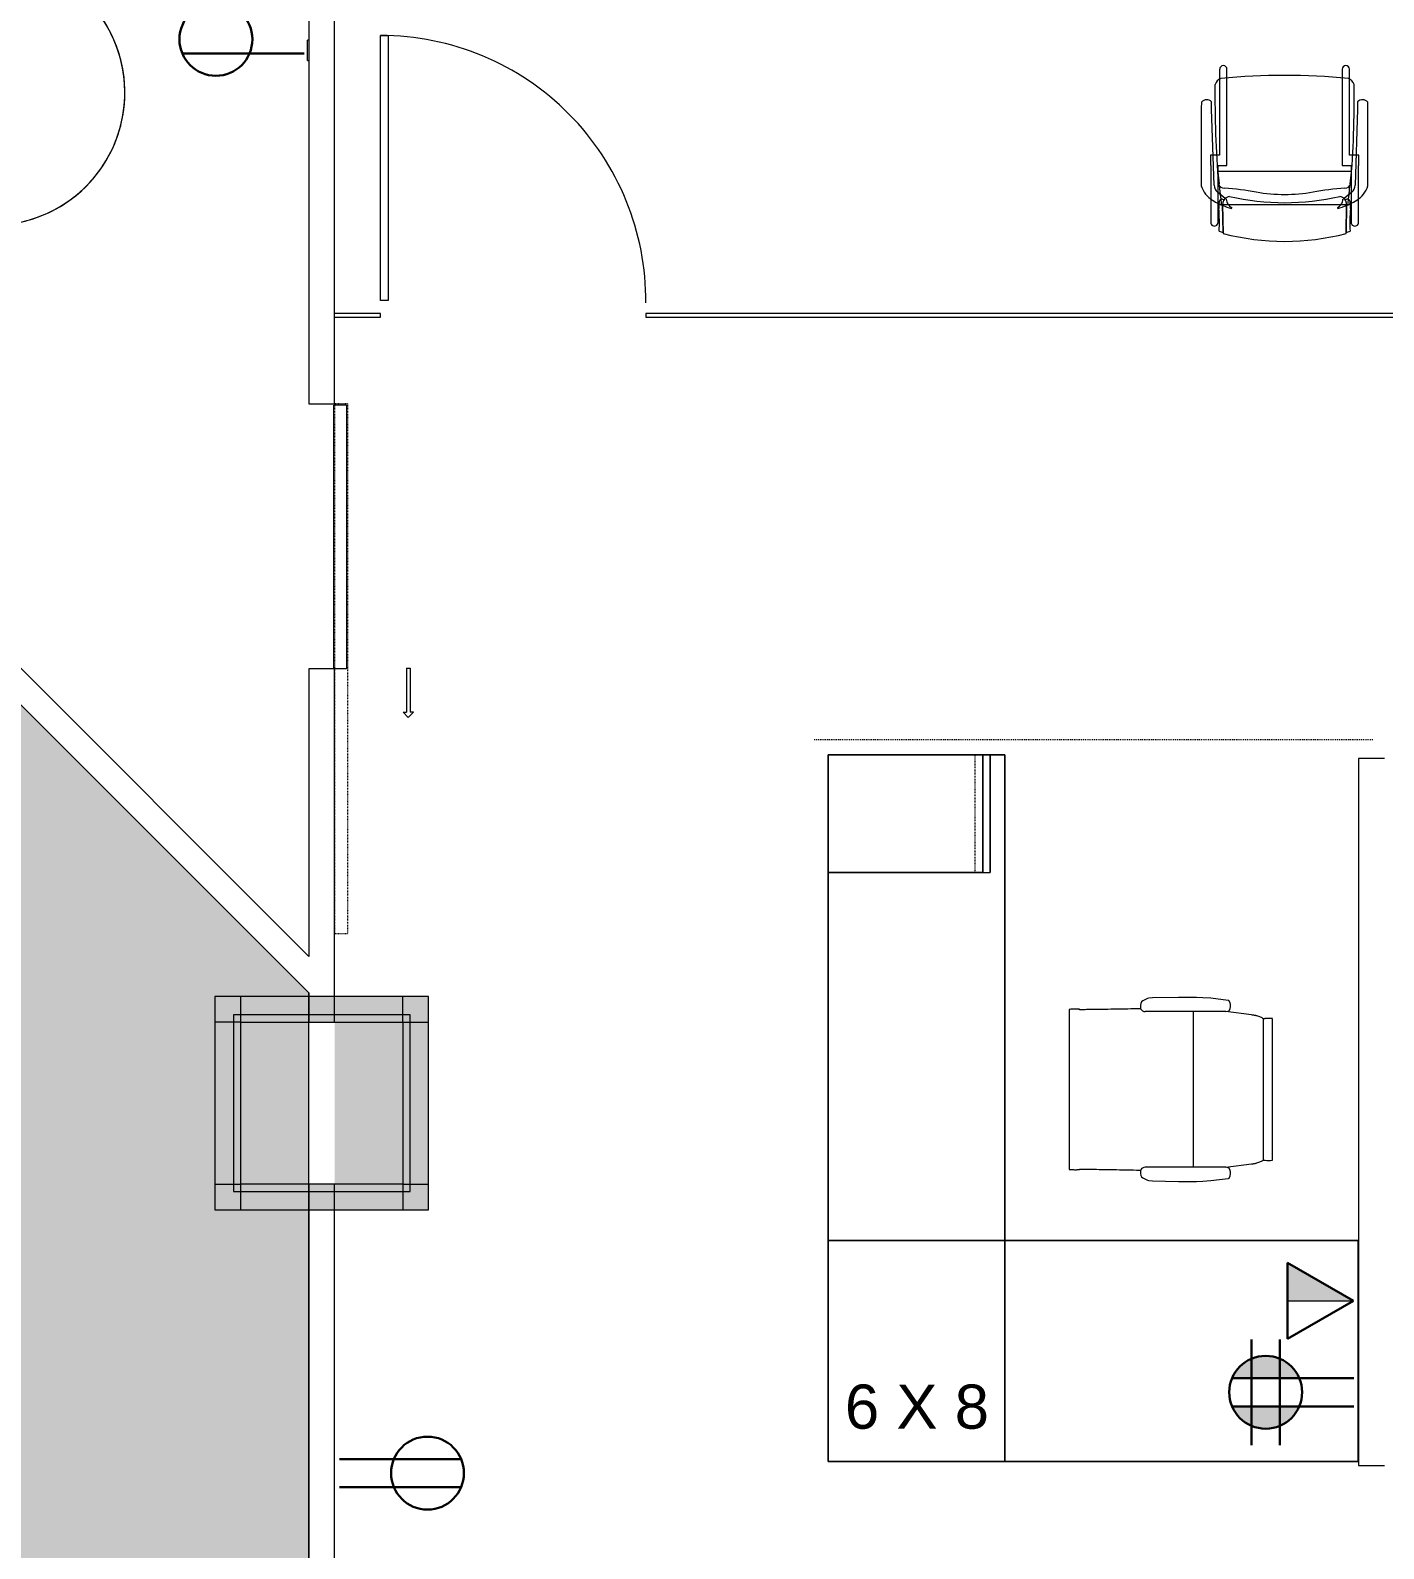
# Model space of a CAD drawing. Header units: inches. Extents: x 4757 to 6765, y 9919 to 10946.
# Drawn here: x 5020.9 to 5204.6, y 10620.8 to 10827 of the extents above; entities that cross this region are included whole.
import ezdxf

# ---------------------------------------------------------------- set-up
doc = ezdxf.new("R2010")
doc.units = ezdxf.units.IN
doc.header["$MEASUREMENT"] = 0
for name, pattern in [('Dash 1_16_', [0.125, 0.0625, -0.0625]), ('DASH 1_32_', [0.0625, 0.03125, -0.03125]), ('Dash 1_8_', [0.25, 0.125, -0.125])]:
    doc.linetypes.add(name, pattern=pattern)
for name, color, linetype, lineweight in [('A-ANNO-NOTE', 7, 'Continuous', 9), ('A-DETL-GENF', 92, 'Continuous', 9), ('A-DETL-THIN', 151, 'Continuous', 9), ('A-DOOR', 31, 'Continuous', 13), ('A-WALL', 113, 'Continuous', 13), ('A-WALL-PATT', 111, 'Continuous', 13), ('Bb-col', 7, 'Continuous', 9), ('E-ELEC-FIXT', 91, 'Continuous', 9), ('G-ANNO-TEXT', 231, 'Continuous', 9), ('I-FURN', 30, 'Continuous', 9), ('I-WALL', 2, 'Continuous', 9), ('Rosslyn Plaza North_1777 North Kent St _W632_-09_dwg', 8, 'Continuous', 9)]:
    doc.layers.add(name, color=color, linetype=linetype, lineweight=lineweight)
doc.styles.add('Swis721 Lt BT', font='swissl.ttf', dxfattribs={"height": 6})

# ---------------------------------------------------------------- blocks, each defined once
blk = doc.blocks.new('F - CONF TABLE _ROUND-4 CHAIRS_ - Lam 30Dia Single-Column Base-7231048-Level XX  POWER _ SIGNAL')
at = {"layer": 'I-FURN'}
for p, q in [((-56.14, 14.52), (-56.75, 14.41)), ((-55.37, 14.59), (-56.14, 14.52)), ((-54.72, 14.62), (-55.37, 14.59)), ((-52.86, 14.67), (-54.72, 14.62)), ((-45.86, 14.57), (-52.86, 14.67)), ((-45.27, 14.51), (-45.86, 14.57)), ((-43.76, 14.02), (-45.27, 14.51)), ((9.89, 14.44), (8.39, 13.95)), ((10.49, 14.5), (9.89, 14.44)), ((17.49, 14.6), (10.49, 14.5)), ((19.35, 14.55), (17.49, 14.6)), ((19.99, 14.52), (19.35, 14.55)), ((20.76, 14.45), (19.99, 14.52)), ((21.37, 14.34), (20.76, 14.45)), ((-56.53, 12.63), (-56.3, 12.61)), ((-56.3, 12.61), (-55.14, 12.54)), ((-55.97, 12.59), (-56.3, 12.36)), ((-55.37, 12.99), (-55.97, 12.59)), ((-54.2, 13.1), (-55.37, 12.99)), ((-55.14, 12.54), (-52.45, 12.5)), ((-55.14, -6.98), (-55.14, 12.54)), ((-51.2, 13.1), (-54.2, 13.1)), ((-52.45, 12.5), (-44.37, 12.5)), ((-43.54, 12.99), (-51.2, 13.1)), ((-44.37, 12.5), (-43.87, 12.56)), ((-37.21, -7.39), (-37.21, 12.95)), ((1.84, 12.89), (1.84, -7.45)), ((15.83, 13.03), (8.17, 12.92)), ((8.5, 12.49), (8.99, 12.43)), ((8.99, 12.43), (17.08, 12.43)), ((18.83, 13.03), (15.83, 13.03)), ((17.08, 12.43), (19.76, 12.48)), ((20, 12.93), (18.83, 13.03)), ((19.76, 12.48), (20.93, 12.54)), ((19.76, 12.48), (19.76, -7.04)), ((20.59, 12.52), (20, 12.93)), ((20.93, 12.29), (20.59, 12.52)), ((20.93, 12.54), (21.15, 12.56)), ((-59.85, 11.5), (-59.85, -5.93)), ((-58.75, 11.81), (-59.01, 11.55)), ((-58.61, 11.88), (-58.75, 11.81)), ((-58.37, 11.96), (-58.61, 11.88)), ((-56.3, 12.36), (-58.37, 11.96)), ((22.99, 11.89), (20.93, 12.29)), ((23.37, 11.74), (22.99, 11.89)), ((23.63, 11.49), (23.37, 11.74)), ((24.48, -6), (24.48, 11.43)), ((-59.01, -5.99), (-58.75, -6.24)), ((23.37, -6.31), (23.63, -6.05)), ((-58.75, -6.24), (-58.37, -6.39)), ((-58.37, -6.39), (-56.3, -6.79)), ((-56.3, -7.04), (-56.53, -7.06)), ((-56.3, -6.79), (-55.96, -7.02)), ((-55.14, -6.98), (-56.3, -7.04)), ((-55.96, -7.02), (-55.37, -7.43)), ((-55.37, -7.43), (-54.2, -7.53)), ((-52.45, -6.93), (-55.14, -6.98)), ((-54.2, -7.53), (-51.2, -7.53)), ((-44.37, -6.93), (-52.45, -6.93)), ((-51.2, -7.53), (-43.54, -7.42)), ((-43.87, -6.99), (-44.37, -6.93)), ((8.17, -7.49), (15.83, -7.6)), ((8.99, -7), (8.5, -7.06)), ((17.08, -7), (8.99, -7)), ((15.83, -7.6), (18.83, -7.6)), ((19.76, -7.04), (17.08, -7)), ((18.83, -7.6), (20, -7.49)), ((20.93, -7.11), (19.76, -7.04)), ((20, -7.49), (20.59, -7.09)), ((20.59, -7.09), (20.93, -6.86)), ((20.93, -6.86), (22.99, -6.46)), ((21.15, -7.13), (20.93, -7.11)), ((22.99, -6.46), (23.23, -6.38)), ((23.23, -6.38), (23.37, -6.31)), ((-56.75, -8.84), (-56.14, -8.95)), ((-56.14, -8.95), (-55.37, -9.02)), ((-55.37, -9.02), (-54.72, -9.05)), ((-54.72, -9.05), (-52.86, -9.1)), ((-52.86, -9.1), (-45.86, -9)), ((-45.86, -9), (-45.27, -8.94)), ((-45.27, -8.94), (-43.76, -8.45)), ((8.39, -8.52), (9.89, -9.01)), ((9.89, -9.01), (10.49, -9.07)), ((10.49, -9.07), (17.49, -9.17)), ((17.49, -9.17), (19.35, -9.12)), ((19.35, -9.12), (19.99, -9.09)), ((19.99, -9.09), (20.76, -9.02)), ((20.76, -9.02), (21.37, -8.91)), ((-7.55, -16.78), (-27.89, -16.78)), ((-28.96, -23.33), (-29.45, -24.83)), ((-27.93, -23.1), (-28.03, -30.77)), ((-27.44, -23.93), (-27.49, -23.43)), ((-27.44, -32.02), (-27.44, -23.93)), ((-7.95, -23.43), (-8, -23.93)), ((-8, -23.93), (-8, -32.02)), ((-7.41, -30.77), (-7.52, -23.1)), ((-6, -24.83), (-6.49, -23.33)), ((-29.51, -25.42), (-29.6, -32.42)), ((-29.45, -24.83), (-29.51, -25.42)), ((-5.93, -25.42), (-6, -24.83)), ((-5.84, -32.42), (-5.93, -25.42)), ((-28.03, -30.77), (-28.03, -33.77)), ((-7.41, -33.77), (-7.41, -30.77)), ((-29.6, -32.42), (-29.56, -34.28)), ((-27.48, -34.7), (-27.44, -32.02)), ((-8, -32.02), (-7.96, -34.7)), ((-5.89, -34.28), (-5.84, -32.42)), ((-29.56, -34.28), (-29.52, -34.93)), ((-29.52, -34.93), (-29.46, -35.7)), ((-28.03, -33.77), (-27.93, -34.93)), ((-27.93, -34.93), (-27.53, -35.53)), ((-27.55, -35.86), (-27.48, -34.7)), ((-7.96, -34.7), (-27.48, -34.7)), ((-7.96, -34.7), (-7.89, -35.86)), ((-7.91, -35.53), (-7.51, -34.93)), ((-7.51, -34.93), (-7.41, -33.77)), ((-5.99, -35.7), (-5.92, -34.93)), ((-5.92, -34.93), (-5.89, -34.28)), ((-29.46, -35.7), (-29.35, -36.31)), ((-27.57, -36.09), (-27.55, -35.86)), ((-27.53, -35.53), (-27.3, -35.86)), ((-27.3, -35.86), (-26.9, -37.93)), ((-8.54, -37.93), (-8.14, -35.86)), ((-8.14, -35.86), (-7.91, -35.53)), ((-7.89, -35.86), (-7.88, -36.09)), ((-6.1, -36.31), (-5.99, -35.7)), ((-26.9, -37.93), (-26.82, -38.17)), ((-26.82, -38.17), (-26.75, -38.31)), ((-26.75, -38.31), (-26.49, -38.57)), ((-8.95, -38.57), (-8.7, -38.31)), ((-8.7, -38.31), (-8.54, -37.93)), ((-26.44, -39.41), (-9.01, -39.41))]:
    blk.add_line(p, q, dxfattribs=at)
for centre, radius, start, end in [((-17.69, 2.75), 18, 360, 180), ((-17.69, 2.75), 18, 47.3684, 132.6316), ((-17.69, 2.75), 18, 94.7368, 104.2105), ((-17.69, 2.75), 18, 85.2632, 94.7368), ((-17.69, 2.75), 18, 75.7895, 85.2632), ((-17.69, 2.75), 18, 113.6842, 123.1579), ((-17.69, 2.75), 18, 104.2105, 113.6842), ((-17.69, 2.75), 18, 66.3158, 75.7895), ((-17.69, 2.75), 18, 56.8421, 66.3158), ((-17.69, 2.75), 18, 123.1579, 132.6316), ((-17.69, 2.75), 18, 47.3684, 56.8421), ((-17.69, 2.75), 18, 132.6316, 180), ((-17.69, 2.75), 18, 132.6316, 142.1053), ((-17.69, 2.75), 18, 37.8947, 47.3684), ((-17.69, 2.75), 18, 37.8947, 47.3684), ((-55.68, 13.64), 1.32, 144.065, 229.935), ((-44.29, 13.22), 0.781, 302.3218, 343.1534), ((-44.61, 13.3), 1.12, 343.9109, 40.257), ((-17.69, 2.75), 18, 142.1053, 151.5789), ((-17.69, 2.75), 18, 28.4211, 37.8947), ((-17.69, 2.75), 18, 28.4211, 37.8947), ((9.24, 13.23), 1.12, 139.743, 196.0891), ((8.91, 13.15), 0.781, 196.8466, 237.6782), ((20.31, 13.57), 1.32, 310.065, 35.935), ((-17.69, 2.75), 18, 151.5789, 161.0526), ((-17.69, 2.75), 18, 18.9474, 28.4211), ((-17.69, 2.75), 18, 9.4737, 28.4211), ((-17.69, 2.75), 18, 161.0526, 170.5263), ((-17.69, 2.75), 18, 9.4737, 18.9474), ((-17.69, 2.75), 18, 170.5263, 180), ((-17.69, 2.75), 18, 360, 9.4737), ((-17.69, 2.75), 18, 0, 9.4737), ((-17.69, 2.75), 18, 180, 360), ((-17.69, 2.75), 18, 180, 189.4737), ((-17.69, 2.75), 18, 180, 208.4211), ((-17.69, 2.75), 18, 265.2632, 0), ((-17.69, 2.75), 18, 350.5263, 360), ((-17.69, 2.75), 18, 189.4737, 198.9474), ((-17.69, 2.75), 18, 341.0526, 350.5263), ((-17.69, 2.75), 18, 198.9474, 208.4211), ((-17.69, 2.75), 18, 331.5789, 341.0526), ((-17.69, 2.75), 18, 208.4211, 217.8947), ((-17.69, 2.75), 18, 208.4211, 265.2632), ((-17.69, 2.75), 18, 322.1053, 331.5789), ((-55.68, -8.07), 1.32, 130.065, 215.935), ((-44.29, -7.65), 0.781, 16.8466, 57.6782), ((-44.61, -7.73), 1.12, 319.743, 16.0891), ((9.24, -7.8), 1.12, 163.9109, 220.257), ((8.91, -7.72), 0.781, 122.3218, 163.1534), ((20.31, -8.14), 1.32, 324.065, 49.935), ((-17.69, 2.75), 18, 217.8947, 227.3684), ((-17.69, 2.75), 18, 312.6316, 322.1053), ((-17.69, 2.75), 18, 227.3684, 236.8421), ((-17.69, 2.75), 18, 236.8421, 246.3158), ((-17.69, 2.75), 18, 293.6842, 303.1579), ((-17.69, 2.75), 18, 303.1579, 312.6316), ((-17.69, 2.75), 18, 246.3158, 255.7895), ((-17.69, 2.75), 18, 284.2105, 293.6842), ((-17.69, 2.75), 18, 255.7895, 265.2632), ((-17.69, 2.75), 18, 265.2632, 274.7368), ((-17.69, 2.75), 18, 274.7368, 284.2105), ((-28.24, -24.18), 1.12, 73.9109, 130.257), ((-28.15, -23.85), 0.781, 32.3218, 73.1534), ((-7.29, -23.85), 0.781, 106.8466, 147.6782), ((-7.21, -24.18), 1.12, 49.743, 106.0891), ((-28.58, -35.24), 1.32, 234.065, 319.935), ((-6.87, -35.24), 1.32, 220.065, 305.935)]:
    blk.add_arc(centre, radius, start, end, dxfattribs=at)
for points in [[(-39.12, 12.95), (-39.87, 12.95), (-41.34, 12.96), (-42.81, 12.98), (-43.54, 12.99)], [(-38.15, 13), (-38.32, 12.99), (-38.64, 12.98), (-38.96, 12.96), (-39.12, 12.95)], [(3.75, 12.88), (3.59, 12.89), (3.27, 12.91), (2.94, 12.92), (2.78, 12.93)], [(8.17, 12.92), (7.44, 12.91), (5.97, 12.9), (4.49, 12.89), (3.75, 12.88)], [(-43.54, -7.42), (-42.81, -7.41), (-41.34, -7.4), (-39.87, -7.39), (-39.12, -7.38)], [(-39.12, -7.38), (-38.96, -7.39), (-38.64, -7.41), (-38.32, -7.42), (-38.15, -7.43)], [(2.78, -7.5), (2.94, -7.49), (3.27, -7.48), (3.59, -7.46), (3.75, -7.45)], [(3.75, -7.45), (4.49, -7.45), (5.97, -7.46), (7.44, -7.48), (8.17, -7.49)], [(-27.94, -17.72), (-27.93, -17.88), (-27.91, -18.21), (-27.9, -18.53), (-27.89, -18.69)], [(-7.56, -18.69), (-7.55, -18.53), (-7.53, -18.21), (-7.52, -17.88), (-7.51, -17.72)], [(-27.89, -18.69), (-27.89, -19.43), (-27.9, -20.91), (-27.92, -22.37), (-27.93, -23.1)], [(-7.52, -23.1), (-7.53, -22.37), (-7.54, -20.91), (-7.55, -19.43), (-7.56, -18.69)]]:
    blk.add_open_spline(points, degree=3, dxfattribs=at)
for points, knots in [([(-37.21, 12.95), (-37.21, 12.96), (-37.22, 12.96), (-37.25, 12.97), (-37.3, 12.98), (-37.37, 12.98), (-37.46, 12.99), (-37.59, 13), (-37.83, 13), (-38.04, 13), (-38.15, 13)], [0, 0, 0, 0, 0.090909, 0.181818, 0.272727, 0.363636, 0.454545, 0.545455, 0.727273, 1, 1, 1, 1]), ([(2.78, 12.93), (2.7, 12.93), (2.54, 12.93), (2.21, 12.93), (1.91, 12.91), (1.84, 12.89), (1.84, 12.89)], [0, 0, 0, 0, 0.181818, 0.363636, 0.727273, 1, 1, 1, 1]), ([(-59.01, 11.55), (-59.2, 11.55), (-59.47, 11.54), (-59.69, 11.53), (-59.78, 11.52), (-59.83, 11.51), (-59.84, 11.5), (-59.85, 11.5)], [0, 0, 0, 0, 0.444444, 0.666667, 0.777778, 0.888889, 1, 1, 1, 1]), ([(24.48, 11.43), (24.47, 11.43), (24.45, 11.44), (24.41, 11.45), (24.34, 11.46), (24.25, 11.46), (24.15, 11.47), (24, 11.48), (23.82, 11.48), (23.68, 11.49), (23.63, 11.49)], [0, 0, 0, 0, 0.111111, 0.222222, 0.333333, 0.444444, 0.555556, 0.666667, 0.888889, 1, 1, 1, 1]), ([(-59.85, -5.93), (-59.84, -5.93), (-59.83, -5.94), (-59.78, -5.95), (-59.71, -5.96), (-59.63, -5.96), (-59.53, -5.97), (-59.37, -5.98), (-59.2, -5.98), (-59.06, -5.99), (-59.01, -5.99)], [0, 0, 0, 0, 0.111111, 0.222222, 0.333333, 0.444444, 0.555556, 0.666667, 0.888889, 1, 1, 1, 1]), ([(23.63, -6.05), (23.82, -6.05), (24.1, -6.04), (24.32, -6.03), (24.41, -6.02), (24.45, -6.01), (24.47, -6), (24.48, -6)], [0, 0, 0, 0, 0.444444, 0.666667, 0.777778, 0.888889, 1, 1, 1, 1]), ([(-38.15, -7.43), (-38.08, -7.43), (-37.91, -7.43), (-37.59, -7.43), (-37.29, -7.41), (-37.21, -7.39), (-37.21, -7.39)], [0, 0, 0, 0, 0.181818, 0.363636, 0.727273, 1, 1, 1, 1]), ([(1.84, -7.45), (1.84, -7.46), (1.84, -7.46), (1.88, -7.47), (1.93, -7.48), (2, -7.48), (2.08, -7.49), (2.22, -7.5), (2.45, -7.5), (2.66, -7.5), (2.78, -7.5)], [0, 0, 0, 0, 0.090909, 0.181818, 0.272727, 0.363636, 0.454545, 0.545455, 0.727273, 1, 1, 1, 1]), ([(-27.89, -16.78), (-27.9, -16.78), (-27.9, -16.78), (-27.91, -16.81), (-27.92, -16.87), (-27.92, -16.94), (-27.93, -17.02), (-27.93, -17.16), (-27.94, -17.39), (-27.94, -17.6), (-27.94, -17.72)], [0, 0, 0, 0, 0.090909, 0.181818, 0.272727, 0.363636, 0.454545, 0.545455, 0.727273, 1, 1, 1, 1]), ([(-7.51, -17.72), (-7.51, -17.64), (-7.5, -17.48), (-7.51, -17.15), (-7.52, -16.85), (-7.54, -16.78), (-7.55, -16.78)], [0, 0, 0, 0, 0.181818, 0.363636, 0.727273, 1, 1, 1, 1]), ([(-26.49, -38.57), (-26.49, -38.76), (-26.48, -39.03), (-26.47, -39.25), (-26.45, -39.34), (-26.45, -39.39), (-26.44, -39.41), (-26.44, -39.41)], [0, 0, 0, 0, 0.444444, 0.666667, 0.777778, 0.888889, 1, 1, 1, 1]), ([(-9.01, -39.41), (-9, -39.41), (-9, -39.39), (-8.99, -39.34), (-8.98, -39.28), (-8.97, -39.19), (-8.97, -39.09), (-8.96, -38.94), (-8.95, -38.76), (-8.95, -38.62), (-8.95, -38.57)], [0, 0, 0, 0, 0.111111, 0.222222, 0.333333, 0.444444, 0.555556, 0.666667, 0.888889, 1, 1, 1, 1])]:
    blk.add_open_spline(points, degree=3, knots=knots, dxfattribs=at)
blk = doc.blocks.new('Barn Door - Glass Door - Int-GL1-GLSS-36_ x 84_-8708842-Level XX  POWER _ SIGNAL')
at = {"layer": 'A-DETL-GENF'}
for p, q in [((23.91, 12.46), (23.91, 12)), ((24.62, 11.75), (23.91, 12.46)), ((17.91, 12), (23.91, 12)), ((17.91, 11.5), (17.91, 12)), ((17.91, 11.5), (23.91, 11.5)), ((24.62, 11.75), (23.91, 11.04)), ((23.91, 11.04), (23.91, 11.5))]:
    blk.add_line(p, q, dxfattribs=at)
at = {"layer": 'A-DOOR', "linetype": 'Dash 1_16_', "lineweight": 9}
for p, q in [((-18, 3.5), (54, 3.5)), ((-18, 3.5), (-18, 1.75)), ((54, 3.5), (54, 1.75)), ((-18, 1.75), (54, 1.75))]:
    blk.add_line(p, q, dxfattribs=at)
at = {"layer": 'A-DOOR', "lineweight": 9}
for p, q in [((-17.81, 3.37), (18, 3.37)), ((-17.81, 3.37), (-17.81, 1.62)), ((18, 3.37), (18, 1.62)), ((18, 1.62), (-17.81, 1.62))]:
    blk.add_line(p, q, dxfattribs=at)
blk = doc.blocks.new('Door - Glass Single - Patch - Short Handle-7125740-Level XX  POWER _ SIGNAL')
at = {"layer": 'A-DOOR', "lineweight": 20}
for p, q in [((17, -2), (18, -2)), ((17, -38), (17, -2)), ((18, -2), (18, -38)), ((18, -38), (17, -38))]:
    blk.add_line(p, q, dxfattribs=at)
at = {"layer": 'A-DOOR', "lineweight": 9}
blk.add_arc((18, -2), 36, 179.5, 270, dxfattribs=at)
blk = doc.blocks.new('HermanMiller_Collection_Eames_AluminumGroup_LoungeChairSwivel - Arms Swivel Base-6971020-Level XX  POWER _ SIGNAL')
at = {"layer": 'I-FURN'}
for p, q in [((-4.59, 12.38), (-6.94, 12.09)), ((-3.51, 12.46), (-4.59, 12.38)), ((-2.64, 12.49), (-3.51, 12.46)), ((-0.18, 12.49), (-2.64, 12.49)), ((3.32, 12.43), (-0.18, 12.49)), ((3.84, 12.38), (3.32, 12.43)), ((3.99, 12.34), (3.84, 12.38)), ((-6.61, 10.58), (-10.12, 10.12)), ((-6.94, 10.64), (-6.61, 10.58)), ((-6.61, 10.58), (4.33, 10.58)), ((-2.19, -10.58), (-2.19, 10.58)), ((4.64, 12.01), (3.99, 12.34)), ((4.83, 11.89), (4.64, 12.01)), ((13.22, 10.86), (13.22, 10.83)), ((14.64, -10.85), (14.64, 10.85)), ((-12.96, 9.61), (-12.96, -9.61)), ((-11.95, 9.59), (-11.95, 9.63)), ((-11.76, 9.6), (-11.95, 9.59)), ((-11.76, 9.6), (-11.76, -9.6)), ((-11.95, -9.63), (-11.95, -9.59)), ((-11.95, -9.59), (-11.76, -9.6)), ((-10.12, -10.12), (-6.61, -10.58)), ((-6.61, -10.58), (-6.94, -10.64)), ((-6.94, -12.09), (-4.59, -12.38)), ((-6.61, -10.58), (4.33, -10.58)), ((3.84, -12.38), (3.99, -12.34)), ((3.99, -12.34), (4.64, -12.01)), ((4.64, -12.01), (4.83, -11.89)), ((13.22, -10.83), (13.22, -10.86)), ((-4.59, -12.38), (-3.51, -12.46)), ((-3.51, -12.46), (-2.64, -12.49)), ((-2.64, -12.49), (-0.18, -12.49)), ((-0.18, -12.49), (3.32, -12.43)), ((3.32, -12.43), (3.84, -12.38))]:
    blk.add_line(p, q, dxfattribs=at)
at = {"layer": 'I-FURN', "flags": 128}
for points in [[(5.52, 10.95), (5.23, 10.95), (4.94, 10.96)], [(4.94, -10.96), (5.23, -10.95), (5.52, -10.95)]]:
    blk.add_lwpolyline(points, dxfattribs=at)
at = {"layer": 'I-FURN'}
for centre, radius, start, end in [((4.33, 11.27), 0.69, 270, 332.7502), ((3.68, 11.28), 1.3, 345.8347, 28.1255), ((-12.38, 5.3), 4.35, 84.2936, 97.7064), ((-12.38, -5.3), 4.35, 262.2936, 275.7064), ((4.33, -11.27), 0.69, 27.2498, 90), ((3.68, -11.28), 1.3, 331.8745, 14.1653)]:
    blk.add_arc(centre, radius, start, end, dxfattribs=at)
for points, knots in [([(-6.94, 12.09), (-6.95, 12.09), (-6.97, 12.09), (-6.99, 12.08), (-7, 12.08), (-7.02, 12.07), (-7.03, 12.06), (-7.05, 12.05), (-7.05, 12.04), (-7.06, 12.04), (-7.07, 12.03), (-7.08, 12.02), (-7.09, 12.01), (-7.1, 12), (-7.11, 11.98), (-7.12, 11.97), (-7.13, 11.96), (-7.14, 11.94), (-7.15, 11.92), (-7.16, 11.9), (-7.18, 11.85), (-7.21, 11.77), (-7.23, 11.66), (-7.25, 11.52), (-7.26, 11.37), (-7.25, 11.23), (-7.24, 11.11), (-7.22, 11.02), (-7.2, 10.95), (-7.18, 10.9), (-7.17, 10.87), (-7.16, 10.85), (-7.15, 10.83), (-7.14, 10.81), (-7.13, 10.8), (-7.12, 10.78), (-7.11, 10.77), (-7.11, 10.76), (-7.1, 10.74), (-7.09, 10.73), (-7.08, 10.72), (-7.07, 10.71), (-7.06, 10.7), (-7.05, 10.69), (-7.03, 10.68), (-7.02, 10.67), (-7, 10.66), (-6.99, 10.65), (-6.96, 10.65), (-6.95, 10.65), (-6.94, 10.64)], [0, 0, 0, 0, 0.020833, 0.03125, 0.041667, 0.052083, 0.0625, 0.072917, 0.078125, 0.083333, 0.088542, 0.09375, 0.104167, 0.114583, 0.125, 0.135417, 0.145833, 0.15625, 0.166667, 0.1875, 0.208333, 0.25, 0.333333, 0.416667, 0.5, 0.583333, 0.666667, 0.708333, 0.75, 0.78125, 0.796875, 0.8125, 0.828125, 0.835938, 0.84375, 0.859375, 0.867188, 0.875, 0.882812, 0.890625, 0.90625, 0.914062, 0.917969, 0.921875, 0.9375, 0.953125, 0.957031, 0.96875, 0.984375, 1, 1, 1, 1]), ([(13.34, 10.88), (13.32, 10.88), (13.29, 10.88), (13.27, 10.88), (13.25, 10.88), (13.23, 10.87), (13.22, 10.87), (13.22, 10.87), (13.22, 10.86)], [0, 0, 0, 0, 0.25, 0.375, 0.5, 0.625, 0.75, 1, 1, 1, 1]), ([(14.64, 10.85), (14.64, 10.85), (14.63, 10.86), (14.6, 10.87), (14.54, 10.87), (14.47, 10.88), (14.38, 10.89), (14.25, 10.89), (13.97, 10.9), (13.61, 10.9), (13.4, 10.89), (13.34, 10.88)], [0, 0, 0, 0, 0.071429, 0.142857, 0.214286, 0.285714, 0.357143, 0.428571, 0.571429, 0.857143, 1, 1, 1, 1]), ([(-6.94, -10.64), (-6.95, -10.65), (-6.97, -10.65), (-6.99, -10.65), (-7, -10.66), (-7.02, -10.67), (-7.03, -10.68), (-7.05, -10.69), (-7.05, -10.69), (-7.06, -10.7), (-7.07, -10.71), (-7.08, -10.72), (-7.08, -10.73), (-7.1, -10.74), (-7.11, -10.76), (-7.12, -10.77), (-7.13, -10.78), (-7.13, -10.8), (-7.15, -10.82), (-7.16, -10.85), (-7.18, -10.89), (-7.2, -10.95), (-7.22, -11.02), (-7.24, -11.11), (-7.26, -11.28), (-7.26, -11.47), (-7.23, -11.66), (-7.21, -11.77), (-7.18, -11.84), (-7.17, -11.87), (-7.16, -11.89), (-7.15, -11.91), (-7.14, -11.93), (-7.13, -11.94), (-7.12, -11.96), (-7.12, -11.97), (-7.11, -11.98), (-7.1, -12), (-7.09, -12.01), (-7.08, -12.02), (-7.07, -12.03), (-7.06, -12.04), (-7.05, -12.05), (-7.03, -12.06), (-7.02, -12.07), (-7, -12.08), (-6.99, -12.08), (-6.96, -12.09), (-6.95, -12.09), (-6.94, -12.09)], [0, 0, 0, 0, 0.020833, 0.03125, 0.041667, 0.052083, 0.0625, 0.072917, 0.078125, 0.083333, 0.088542, 0.09375, 0.104167, 0.114583, 0.125, 0.135417, 0.145833, 0.15625, 0.166667, 0.1875, 0.208333, 0.25, 0.291667, 0.333333, 0.416667, 0.583333, 0.666667, 0.75, 0.78125, 0.796875, 0.8125, 0.828125, 0.835938, 0.84375, 0.859375, 0.867188, 0.875, 0.882812, 0.890625, 0.90625, 0.914062, 0.917969, 0.921875, 0.9375, 0.953125, 0.957031, 0.96875, 0.984375, 1, 1, 1, 1]), ([(13.22, -10.86), (13.22, -10.87), (13.22, -10.87), (13.23, -10.87), (13.25, -10.88), (13.27, -10.88), (13.29, -10.88), (13.32, -10.88), (13.34, -10.88)], [0, 0, 0, 0, 0.25, 0.375, 0.5, 0.625, 0.75, 1, 1, 1, 1]), ([(13.34, -10.88), (13.4, -10.89), (13.54, -10.9), (13.87, -10.9), (14.27, -10.9), (14.52, -10.88), (14.62, -10.86), (14.64, -10.86), (14.64, -10.85)], [0, 0, 0, 0, 0.142857, 0.285714, 0.571429, 0.785714, 0.892857, 1, 1, 1, 1])]:
    blk.add_open_spline(points, degree=3, knots=knots, dxfattribs=at)
for points in [[(11.73, 10.84), (10.68, 10.85), (8.59, 10.89), (6.54, 10.92), (5.52, 10.95)], [(13.22, 10.83), (12.96, 10.83), (12.47, 10.83), (11.97, 10.84), (11.73, 10.84)], [(-10.83, 9.99), (-11.02, 9.92), (-11.37, 9.8), (-11.64, 9.67), (-11.76, 9.6)], [(-10.12, 10.12), (-10.2, 10.11), (-10.35, 10.09), (-10.55, 10.06), (-10.71, 10.02), (-10.79, 10), (-10.83, 9.99)], [(-11.76, -9.6), (-11.64, -9.67), (-11.37, -9.8), (-11.02, -9.92), (-10.83, -9.99)], [(-10.83, -9.99), (-10.79, -10), (-10.71, -10.02), (-10.55, -10.06), (-10.35, -10.09), (-10.2, -10.11), (-10.12, -10.12)], [(5.52, -10.95), (6.54, -10.92), (8.59, -10.89), (10.68, -10.85), (11.73, -10.84)], [(11.73, -10.84), (11.97, -10.84), (12.47, -10.83), (12.96, -10.83), (13.22, -10.83)]]:
    blk.add_open_spline(points, degree=3, dxfattribs=at)
blk = doc.blocks.new('Adjustable Workstation 1 - 6 x 8-V4-Level XX  POWER _ SIGNAL')
at = {"layer": 'I-FURN', "linetype": 'Dash 1_8_'}
blk.add_line((100, 0), (100, 76), dxfattribs=at)
at = {"layer": 'I-FURN'}
for p, q in [((32, 74), (2, 74)), ((2, 74), (2, 2)), ((2, 2), (2, 74)), ((2, 74), (32, 74)), ((32, 74), (2, 74)), ((2, 74), (2, 50)), ((2, 50), (2, 74)), ((2, 74), (32, 74)), ((32, 2), (32, 74)), ((32, 74), (32, 2)), ((98, 74), (32, 74)), ((32, 74), (98, 74)), ((98, 74), (82, 74)), ((82, 74), (82, 52)), ((82, 53), (82, 74)), ((82, 74), (98, 74)), ((98, 52), (98, 74)), ((98, 74), (98, 53)), ((98, 50), (98, 74)), ((98, 74), (98, 50)), ((98, 53), (82, 53)), ((98, 53), (82, 53)), ((82, 53), (82, 52)), ((98, 53), (82, 53)), ((82, 53), (98, 53)), ((82, 53), (82, 52)), ((82, 53), (82, 52)), ((98, 53), (82, 53)), ((82, 53), (98, 53)), ((82, 53), (82, 52)), ((82, 53), (82, 52)), ((98, 53), (82, 53)), ((82, 53), (98, 53)), ((82, 53), (82, 52)), ((82, 53), (82, 52)), ((82, 52), (98, 52)), ((82, 52), (98, 52)), ((82, 52), (98, 52)), ((82, 52), (98, 52)), ((82, 52), (98, 52)), ((82, 52), (98, 52)), ((82, 52), (98, 52)), ((82, 52), (98, 52)), ((98, 52), (82, 52)), ((82, 52), (98, 52)), ((98, 52), (82, 52)), ((82, 52), (98, 52)), ((98, 52), (82, 52)), ((82, 52), (98, 52)), ((98, 52), (98, 53)), ((98, 52), (98, 53)), ((98, 53), (98, 52)), ((98, 52), (98, 53)), ((98, 53), (98, 52)), ((98, 52), (98, 53)), ((98, 53), (98, 52)), ((2, 50), (32, 50)), ((32, 50), (2, 50)), ((32, 50), (98, 50)), ((98, 50), (32, 50)), ((2, 2), (32, 2)), ((32, 2), (2, 2))]:
    blk.add_line(p, q, dxfattribs=at)
at = {"layer": 'I-FURN', "linetype": 'DASH 1_32_'}
blk.add_line((82, 54), (98, 54), dxfattribs=at)
blk = doc.blocks.new('F-Haworth_Chair_X99-Seminar - X99 Seminar Chair with Glides-V10-Level XX  POWER _ SIGNAL')
at = {"layer": 'I-FURN'}
for p, q in [((-8.34, 11.52), (-8.42, 7.57)), ((-8.42, 7.57), (-8.34, 11.37)), ((8.42, 7.57), (8.34, 11.52)), ((8.34, 11.37), (8.42, 7.57)), ((-10.04, 10.02), (-10.04, 6.81)), ((-9.04, 7.4), (-9.04, 10.02)), ((9.04, 10.02), (9.04, 7.4)), ((10.04, 6.81), (10.04, 10.02)), ((-10.04, 6.81), (-10.04, 5)), ((-9.13, 5.92), (-8.07, 6.77)), ((-9.04, 5.99), (-9.04, 7.4)), ((-8.75, 6.22), (-8.88, 4.99)), ((-8.68, 6.87), (-8.75, 6.22)), ((-8.62, 7.42), (-8.68, 6.87)), ((-8.6, 7.6), (-8.62, 7.43)), ((-8.61, 6.81), (-8.23, 6.95)), ((-8.49, 7.6), (-8.56, 7.6)), ((-8.09, 7.6), (-8.4, 7.6)), ((-7.65, 7.6), (-8.07, 7.6)), ((-8.03, 6.81), (-7.95, 6.87)), ((7.65, 7.6), (-7.65, 7.6)), ((-7.18, 7.99), (-7.21, 8.13)), ((7.21, 8.13), (7.18, 7.99)), ((8.4, 7.6), (7.65, 7.6)), ((7.95, 6.87), (8, 6.83)), ((8.07, 6.77), (9.13, 5.92)), ((8.23, 6.95), (8.61, 6.81)), ((8.56, 7.6), (8.49, 7.6)), ((8.62, 7.43), (8.6, 7.6)), ((8.68, 6.87), (8.62, 7.42)), ((8.75, 6.22), (8.68, 6.87)), ((8.88, 4.99), (8.75, 6.22)), ((9.04, 7.4), (9.04, 5.99)), ((10.04, 5), (10.04, 6.81)), ((-11.32, 5.06), (-11.32, -5.48)), ((-10.04, 4.99), (-10.04, 2.27)), ((-9.92, -5.36), (-9.57, 4.97)), ((-8.9, 4.8), (-9.07, 3.2)), ((-9.04, 3.62), (-9.04, 5.99)), ((-8.88, 4.99), (-8.89, 4.91)), ((8.89, 4.91), (8.88, 4.99)), ((9.07, 3.2), (8.9, 4.8)), ((9.04, 5.99), (9.04, 3.62)), ((9.57, 4.97), (9.92, -5.36)), ((10.04, 2.27), (10.04, 4.99)), ((11.32, -5.48), (11.32, 5.06)), ((-10.04, 2.27), (-10.07, 2.27)), ((-10.07, 2.27), (-10.07, 0.89)), ((-9.07, 3.2), (-9.07, 3.12)), ((-9.07, 3.12), (9.07, 3.12)), ((-9.04, 3.43), (-9.04, 3.62)), ((-9.04, 3.12), (-9.04, 3.43)), ((-9.04, 2.27), (-9.04, 3.12)), ((-7.83, 2.27), (-9.04, 2.27)), ((-7.83, -9.57), (-7.83, 2.27)), ((9.04, 2.27), (7.83, 2.27)), ((7.83, 2.27), (7.83, -9.57)), ((9.04, 3.62), (9.04, 3.43)), ((9.04, 3.43), (9.04, 3.12)), ((9.04, 3.12), (9.04, 2.27)), ((9.07, 3.12), (9.07, 3.2)), ((10.07, 2.27), (10.04, 2.27)), ((10.07, 0.89), (10.07, 2.27)), ((-10.07, 0.89), (-9.71, 0.89)), ((-9.71, 0.89), (-9.2, 0.89)), ((-9.2, 0.89), (-8.82, 0.89)), ((-8.82, 0.89), (-8.82, -9.44)), ((8.82, 0.89), (9.2, 0.89)), ((8.82, -9.44), (8.82, 0.89)), ((9.2, 0.89), (9.71, 0.89)), ((9.71, 0.89), (10.07, 0.89)), ((-11.32, -5.48), (-11.3, -6.32)), ((-9.92, -6.36), (-9.92, -5.36)), ((9.92, -5.36), (9.92, -6.36)), ((11.3, -6.32), (11.32, -5.48)), ((-8.82, -9.44), (-8.82, -10.78)), ((-7.83, -10.78), (-7.83, -9.57)), ((7.83, -9.57), (7.83, -10.78)), ((8.82, -10.78), (8.82, -9.44))]:
    blk.add_line(p, q, dxfattribs=at)
for centre, radius, start, end in [((0, -20.29), 32.89, 75.3075, 104.696), ((-9.54, 10.02), 0.498, 360, 180), ((-36.06, 10.03), 27.2, 355.9857, 2.5118), ((0, -20.73), 33.17, 104.5766, 105.5522), ((0, -20.73), 33.17, 74.4478, 75.4234), ((36.06, 10.03), 27.2, 177.4882, 184.0143), ((9.54, 10.02), 0.498, 360, 180), ((-7.87, 3.92), 3.63, 121.9522, 161.8211), ((-4.71, -1.15), 9.61, 116.0036, 121.9522), ((-5.2, 7.86), 3.74, 175.9857, 189.9064), ((-4.71, -1.15), 9.61, 114.1846, 116.0036), ((-8.28, 7.33), 0.613, 189.9064, 237.4573), ((-4.71, -1.15), 9.61, 113.5094, 114.073), ((-4.71, -1.15), 9.61, 112.927, 113.3607), ((-4.71, -1.15), 9.61, 105.0666, 112.7369), ((-7.37, 7.55), 1.05, 178.8214, 214.7998), ((-7.37, 7.55), 1.05, 178.8214, 264.0446), ((-6.55, 6.76), 1.38, 147.5752, 174.9122), ((-6.55, 6.76), 1.38, 117.0503, 145.9813), ((0, -26.49), 33.83, 77.2285, 102.7715), ((0, -15.97), 22.19, 79.9767, 100.0233), ((6.55, 6.76), 1.38, 34.0187, 62.9497), ((4.71, -1.15), 9.61, 67.2631, 74.9334), ((7.37, 7.55), 1.05, 275.9554, 1.1786), ((6.55, 6.76), 1.38, 5.0878, 32.4248), ((7.37, 7.55), 1.05, 325.2002, 1.1786), ((4.71, -1.15), 9.61, 66.6393, 67.073), ((4.71, -1.15), 9.61, 65.927, 66.4906), ((8.28, 7.33), 0.613, 302.5427, 350.0936), ((4.71, -1.15), 9.61, 63.9964, 65.8154), ((5.2, 7.86), 3.74, 350.0936, 4.0143), ((4.71, -1.15), 9.61, 58.0478, 63.9964), ((7.87, 3.92), 3.63, 18.1789, 58.0478), ((-8.18, 4.9), 1.39, 132.8922, 177.1987), ((144.06, -7.32), 153.52, 175.4787, 180.5251), ((-8.24, 4.59), 0.763, 84.2338, 165.7662), ((-11.32, 48.08), 42.84, 274.2301, 280.0233), ((11.32, 48.08), 42.84, 259.9767, 265.7699), ((8.24, 4.59), 0.763, 14.2338, 95.7662), ((-144.06, -7.32), 153.52, 359.4749, 4.5213), ((8.18, 4.9), 1.39, 2.8013, 47.1078), ((-10.58, -5.68), 0.956, 221.8901, 314.1099), ((10.58, -5.68), 0.956, 225.8901, 318.1099), ((-8.21, -8.28), 1.31, 200.0433, 249.9567), ((0, 75.01), 84.96, 264.1475, 275.8525), ((8.21, -8.28), 1.31, 290.0433, 339.9567), ((-8.32, -10.78), 0.495, 180, 360), ((8.32, -10.78), 0.495, 180, 360)]:
    blk.add_arc(centre, radius, start, end, dxfattribs=at)
blk = doc.blocks.new('PS - Power Device _Wall Base_ - Duplex-4862727-Level XX  POWER _ SIGNAL')
at = {"layer": 'E-ELEC-FIXT'}
for p, q in [((6513.48, 10272.41), (6513.48, 10275.16)), ((6513.67, 10275.16), (6513.48, 10275.16)), ((6513.48, 10272.41), (6513.67, 10272.41))]:
    blk.add_line(p, q, dxfattribs=at)
blk = doc.blocks.new('Rosslyn Plaza North_1777 North Kent St _W632_-09_dwg-6954577-Level XX  POWER _ SIGNAL')
at = {"layer": 'Bb-col', "flags": 128}
for points in [[(5045.92, 10666.79), (5074.92, 10666.79), (5074.92, 10695.79), (5045.92, 10695.79)], [(5048.42, 10669.29), (5072.42, 10669.29), (5072.42, 10693.29), (5048.42, 10693.29)]]:
    blk.add_lwpolyline(points, close=True, dxfattribs=at)

msp = doc.modelspace()

# ---------------------------------------------------------------- hatches: boundary and pattern name
at = {"layer": 'A-ANNO-NOTE'}
for points in [[(5200.51, 10654.45), (5191.58, 10659.61), (5191.58, 10654.45)], [(5192.26, 10645.37), (5188.67, 10646.98), (5185.32, 10645.74)], [(5185.32, 10645.74), (5188.54, 10646.98), (5186.28, 10646.4)], [(5185.32, 10645.74), (5188.67, 10646.98), (5188.54, 10646.98)], [(5186.28, 10646.4), (5188.54, 10646.98), (5187.37, 10646.83)], [(5192.26, 10645.37), (5189.45, 10646.91), (5188.67, 10646.98)], [(5192.26, 10645.37), (5190.92, 10646.4), (5189.45, 10646.91)], [(5190.92, 10646.4), (5189.83, 10646.83), (5189.45, 10646.91)], [(5190.92, 10646.4), (5190.2, 10646.71), (5189.83, 10646.83)], [(5192.26, 10645.37), (5191.68, 10645.9), (5190.92, 10646.4)], [(5191.68, 10645.9), (5191.48, 10646.06), (5190.92, 10646.4)], [(5184.04, 10643.95), (5193.11, 10644.07), (5184.4, 10644.64)], [(5193.17, 10643.95), (5193.11, 10644.07), (5184.04, 10643.95)], [(5184.4, 10644.64), (5192.26, 10645.37), (5185.32, 10645.74)], [(5184.4, 10644.64), (5185.32, 10645.74), (5184.78, 10645.17)], [(5192.81, 10644.64), (5192.26, 10645.37), (5184.4, 10644.64)], [(5193.11, 10644.07), (5192.81, 10644.64), (5184.4, 10644.64)], [(5192.81, 10644.64), (5192.59, 10644.97), (5192.26, 10645.37)], [(5192.81, 10639.42), (5193.17, 10640.12), (5184.04, 10640.12)], [(5192.81, 10639.42), (5184.04, 10640.12), (5184.33, 10639.53)], [(5188.67, 10637.08), (5192.81, 10639.42), (5184.33, 10639.53)], [(5185.73, 10638), (5184.33, 10639.53), (5185.42, 10638.24)], [(5185.42, 10638.24), (5184.33, 10639.53), (5184.78, 10638.89)], [(5188.67, 10637.08), (5184.33, 10639.53), (5185.73, 10638)], [(5188.54, 10637.08), (5188.67, 10637.08), (5185.73, 10638)], [(5187.76, 10637.15), (5185.73, 10638), (5186.17, 10637.72)], [(5188.54, 10637.08), (5185.73, 10638), (5187.76, 10637.15)], [(5188.67, 10637.08), (5189.83, 10637.24), (5192.81, 10639.42)], [(5189.83, 10637.24), (5191.48, 10638), (5192.81, 10639.42)], [(5189.83, 10637.24), (5191.04, 10637.72), (5191.48, 10638)], [(5191.48, 10638), (5191.79, 10638.24), (5192.81, 10639.42)], [(5191.79, 10638.24), (5192.43, 10638.89), (5192.81, 10639.42)], [(5187.76, 10637.15), (5186.17, 10637.72), (5187, 10637.35)], [(5188.67, 10637.08), (5189.45, 10637.15), (5189.83, 10637.24)], [(5189.83, 10637.24), (5190.2, 10637.35), (5191.04, 10637.72)], [(5190.2, 10637.35), (5190.45, 10637.44), (5191.04, 10637.72)]]:
    msp.add_hatch(color=256, dxfattribs=at).paths.add_polyline_path(points, flags=0)
at = {"layer": 'A-DETL-GENF'}
h = msp.add_hatch(color=9, dxfattribs=at)
h.paths.add_polyline_path([(6042.98, 9918.54), (6726.34, 9918.54), (6736.57, 9928.76), (6707, 9958.33), (6718.49, 9986.77), (6758.92, 9986.77), (6758.92, 10183.16), (6717.8, 10183.16), (6717.8, 10199.54), (6515.42, 10199.54), (6515.42, 10186.29), (6485.42, 10186.29), (6485.42, 10199.54), (6274.92, 10199.54), (6274.91, 10186.03), (6247.91, 10186.03), (6247.91, 10097.03), (6128.43, 10097.03), (6128.43, 9969.78), (5729.54, 9969.78), (5729.54, 9940.78), (5591.29, 9940.78), (5591.29, 9969.78), (5246.43, 9969.78), (5246.43, 10221.28), (5194.41, 10221.28), (5194.41, 10426.79), (5045.92, 10426.79), (5045.92, 10455.79), (5058.67, 10455.79), (5058.67, 10666.79), (5045.92, 10666.79), (5045.92, 10695.79), (5058.67, 10695.79), (5058.67, 10696.27), (4933.13, 10821.81), (4757.33, 10646.01), (4757.33, 10304.77), (5178.35, 10304.77), (5178.35, 9918.54), (5785.84, 9918.54)], flags=0)
h.paths.add_polyline_path([(6739.04, 9931.24), (6753.63, 9945.82), (6760.42, 9960.39), (6760.42, 9986.77), (6759.67, 9986.77), (6759.67, 9983.27), (6720.85, 9983.27), (6711.11, 9959.17), (6723.3, 9946.98)], flags=0)
h.paths.add_polyline_path([(6488.92, 9946.29), (6485.42, 9946.29), (6485.42, 9976.29), (6515.42, 9976.29), (6515.42, 9946.29), (6511.92, 9946.29)], flags=0)
h.paths.add_polyline_path([(6245.42, 9946.29), (6245.42, 9976.29), (6275.42, 9976.29), (6275.42, 9946.29), (6248.92, 9946.29)], flags=0)
h.paths.add_polyline_path([(6721.3, 10186.66), (6758.92, 10186.66), (6758.92, 10199.54), (6721.3, 10199.54), (6721.3, 10198.49)], flags=0)
at = {"layer": 'A-WALL'}
h = msp.add_hatch(color=250, dxfattribs=at)
h.paths.add_polyline_path([(5049.42, 10670.29), (5058.67, 10670.29), (5058.67, 10692.29), (5049.42, 10692.29)], flags=0)
h.paths.add_polyline_path([(5071.42, 10670.29), (5071.42, 10692.29), (5062.17, 10692.29), (5062.17, 10670.29)], flags=0)
at = {"layer": 'A-WALL-PATT', "lineweight": 9}
for points in [[(5045.92, 10666.79), (5049.42, 10666.79), (5049.42, 10695.79), (5045.92, 10695.79), (5045.92, 10667.55)], [(5058.67, 10692.29), (5074.92, 10692.29), (5074.92, 10695.79), (5049.42, 10695.79), (5049.42, 10692.29)], [(5071.42, 10666.79), (5074.92, 10666.79), (5074.92, 10692.29), (5071.42, 10692.29), (5071.42, 10667.55)], [(5049.42, 10666.79), (5071.42, 10666.79), (5071.42, 10670.29), (5049.42, 10670.29), (5049.42, 10667.55)]]:
    msp.add_hatch(color=7, dxfattribs=at).paths.add_polyline_path(points, flags=0)

# ---------------------------------------------------------------- linework, layer by layer
at = {"layer": 'A-ANNO-NOTE', "lineweight": 30}
for p, q in [((5058.01, 10823.87), (5041.49, 10823.87)), ((5058.01, 10823.87), (5041.49, 10823.87)), ((5200.51, 10654.45), (5191.58, 10659.61)), ((5191.58, 10649.29), (5191.58, 10659.61)), ((5200.51, 10654.45), (5191.58, 10649.29)), ((5186.68, 10634.86), (5186.68, 10649.2)), ((5190.52, 10634.86), (5190.52, 10649.2)), ((5200.56, 10643.95), (5184.04, 10643.95)), ((5200.56, 10640.12), (5184.04, 10640.12)), ((5062.82, 10632.96), (5079.35, 10632.96)), ((5062.82, 10632.96), (5079.35, 10632.96)), ((5062.82, 10629.13), (5079.35, 10629.13))]:
    msp.add_line(p, q, dxfattribs=at)
at = {"layer": 'A-ANNO-NOTE'}
for p, q in [((5200.51, 10654.45), (5191.58, 10659.61)), ((5191.58, 10659.61), (5191.58, 10654.45)), ((5191.58, 10654.45), (5200.51, 10654.45)), ((5184.04, 10643.95), (5193.17, 10643.95)), ((5193.17, 10640.12), (5184.04, 10640.12))]:
    msp.add_line(p, q, dxfattribs=at)
at = {"layer": 'A-ANNO-NOTE', "lineweight": 30}
for centre in [(5046.05, 10825.78), (5188.6, 10642.03), (5074.78, 10631.05)]:
    msp.add_circle(centre, 4.95, dxfattribs=at)
at = {"layer": 'A-ANNO-NOTE'}
for start, end in [(22.7756, 157.2244), (202.7756, 337.2244)]:
    msp.add_arc((5188.6, 10642.03), 4.95, start, end, dxfattribs=at)
at = {"layer": 'A-DETL-THIN'}
for p, q in [((5058.67, 10696.27), (4933.13, 10821.81)), ((5058.67, 10426.79), (5058.67, 10696.27))]:
    msp.add_line(p, q, dxfattribs=at)
at = {"layer": 'A-WALL'}
for p, q in [((5062.17, 10788.04), (5062.17, 10788.54)), ((5071.42, 10692.29), (5071.42, 10666.79))]:
    msp.add_line(p, q, dxfattribs=at)
at = {"layer": 'A-WALL', "color": 55}
for p, q in [((5049.42, 10692.29), (5049.42, 10695.79)), ((5071.42, 10695.79), (5049.42, 10695.79)), ((5058.67, 10692.29), (5062.17, 10692.29)), ((5071.42, 10692.29), (5074.92, 10692.29)), ((5074.92, 10670.29), (5074.92, 10692.29)), ((5049.42, 10666.79), (5049.42, 10670.29)), ((5062.17, 10670.29), (5058.67, 10670.29)), ((5049.42, 10666.79), (5071.42, 10666.79))]:
    msp.add_line(p, q, dxfattribs=at)
at = {"layer": 'I-WALL', "lineweight": 13}
for p, q in [((5062.17, 10788.54), (5062.17, 10889.97)), ((5058.67, 10888.56), (5058.67, 10776.29)), ((5058.67, 10701.22), (4935.6, 10824.29)), ((4933.13, 10821.81), (5058.67, 10696.27)), ((5068.42, 10788.54), (5062.17, 10788.54)), ((5068.42, 10788.04), (5068.42, 10788.54)), ((5238.92, 10788.54), (5104.42, 10788.54)), ((5104.42, 10788.54), (5104.42, 10788.04)), ((5062.17, 10776.29), (5062.17, 10788.04)), ((5062.17, 10788.04), (5068.42, 10788.04)), ((5104.42, 10788.04), (5242.42, 10788.04)), ((5058.67, 10776.29), (5062.17, 10776.29)), ((5062.04, 10740.29), (5058.67, 10740.29)), ((5058.67, 10740.29), (5058.67, 10701.22)), ((5062.17, 10692.29), (5062.17, 10740.29)), ((5201.22, 10728.1), (5201.22, 10632.1)), ((5204.72, 10728.1), (5201.22, 10728.1)), ((5058.67, 10696.27), (5058.67, 10692.29)), ((5071.42, 10692.29), (5071.42, 10695.79)), ((5049.42, 10692.29), (5045.92, 10692.29)), ((5045.92, 10670.29), (5049.42, 10670.29)), ((5058.67, 10670.29), (5058.67, 10455.79)), ((5062.17, 10578.19), (5062.17, 10670.29)), ((5071.42, 10670.29), (5074.92, 10670.29)), ((5201.22, 10632.1), (5204.72, 10632.1))]:
    msp.add_line(p, q, dxfattribs=at)
at = {"layer": 'I-WALL', "color": 8, "lineweight": 20}
for p, q in [((5049.42, 10695.79), (5045.92, 10695.79)), ((5045.92, 10695.79), (5045.92, 10692.29)), ((5074.92, 10695.79), (5071.42, 10695.79)), ((5074.92, 10692.29), (5074.92, 10695.79)), ((5045.92, 10670.29), (5045.92, 10666.79)), ((5074.92, 10666.79), (5074.92, 10670.29)), ((5045.92, 10666.79), (5049.42, 10666.79)), ((5071.42, 10666.79), (5074.92, 10666.79))]:
    msp.add_line(p, q, dxfattribs=at)
at = {"layer": 'I-WALL'}
for p, q in [((5045.92, 10692.29), (5045.92, 10670.29)), ((5049.42, 10670.29), (5049.42, 10692.29)), ((5049.42, 10692.29), (5071.42, 10692.29)), ((5074.92, 10692.29), (5074.92, 10692.29)), ((5071.42, 10670.29), (5049.42, 10670.29))]:
    msp.add_line(p, q, dxfattribs=at)

# ---------------------------------------------------------------- block references
at = {"layer": 'A-DOOR'}
for name, p, rotation in [('Door - Glass Single - Patch - Short Handle-7125740-Level XX  POWER _ SIGNAL', (5086.42, 10788.29), 180), ('Barn Door - Glass Door - Int-GL1-GLSS-36_ x 84_-8708842-Level XX  POWER _ SIGNAL', (5060.42, 10758.29), 270)]:
    msp.add_blockref(name, p, dxfattribs=dict(at, rotation=rotation))
at = {"layer": 'E-ELEC-FIXT'}
msp.add_blockref('PS - Power Device _Wall Base_ - Duplex-4862727-Level XX  POWER _ SIGNAL', (-1455, 550.5), dxfattribs=at)
at = {"layer": 'I-FURN'}
for name, p, rotation in [('F - CONF TABLE _ROUND-4 CHAIRS_ - Lam 30Dia Single-Column Base-7231048-Level XX  POWER _ SIGNAL', (5005.69, 10803.68), 244.9044996563175), ('F-Haworth_Chair_X99-Seminar - X99 Seminar Chair with Glides-V10-Level XX  POWER _ SIGNAL', (5191.17, 10810.93), 180), ('Adjustable Workstation 1 - 6 x 8-V4-Level XX  POWER _ SIGNAL', (5203.17, 10630.62), 89.99999999999939), ('HermanMiller_Collection_Eames_AluminumGroup_LoungeChairSwivel - Arms Swivel Base-6971020-Level XX  POWER _ SIGNAL', (5176.56, 10683.16), 180)]:
    msp.add_blockref(name, p, dxfattribs=dict(at, rotation=rotation))
at = {"layer": 'Rosslyn Plaza North_1777 North Kent St _W632_-09_dwg', "color": 7}
msp.add_blockref('Rosslyn Plaza North_1777 North Kent St _W632_-09_dwg-6954577-Level XX  POWER _ SIGNAL', (0, 0), dxfattribs=at)

# ---------------------------------------------------------------- texts
at = {"layer": 'G-ANNO-TEXT', "color": 7, "insert": (5131.46, 10643.08), "char_height": 6, "width": 23.331, "attachment_point": 1, "style": 'Swis721 Lt BT'}
msp.add_mtext('6 X 8', dxfattribs=at)

doc.saveas('drawing.dxf')
